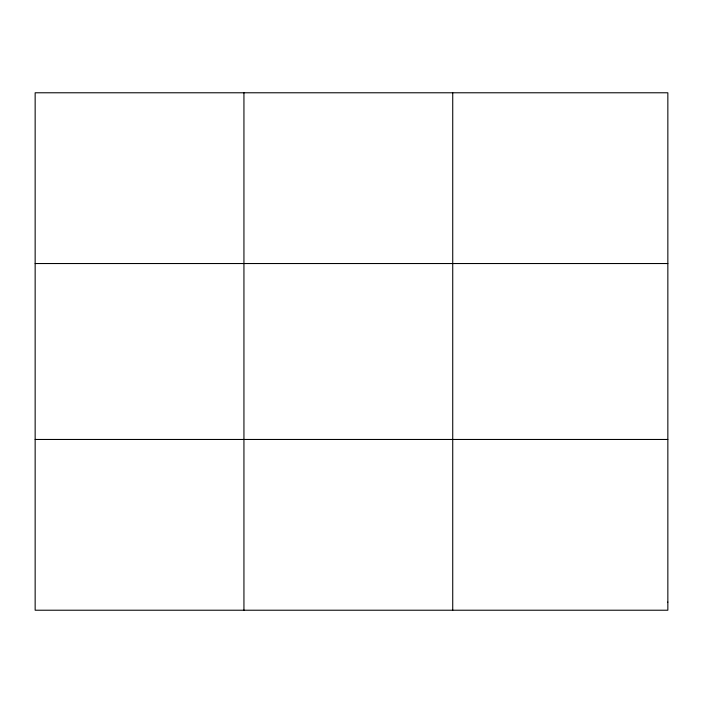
<?xml version="1.0" encoding="UTF-8"?>
<svg xmlns="http://www.w3.org/2000/svg" width="703" height="703" viewBox="0 0 703 703"><rect width="100%" height="100%" fill="white"/><g stroke="black" fill="none" stroke-linecap="round" stroke-linejoin="round"><path stroke-width="1.05" d="M243.941 610.222L243.941 92.778M452.732 610.222L452.732 92.778M35.15 263.537L667.85 263.537M35.15 439.463L667.85 439.463M667.85 602.093L667.85 610.222L35.15 610.222L35.15 92.778L667.85 92.778L667.85 602.093"/></g></svg>
